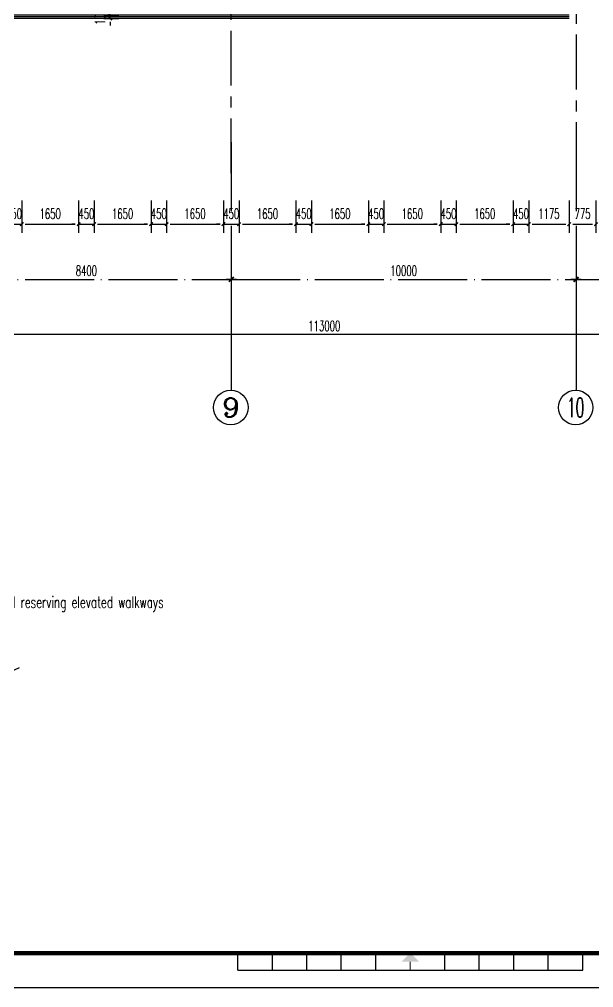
# Model space of a CAD drawing. Extents: x 824790 to 994147, y 4290613 to 4374713.
# Drawn here: x 887766 to 904418, y 4290613 to 4318671 of the extents above; entities that cross this region are included whole.
import ezdxf
from ezdxf.enums import TextEntityAlignment as Align

# ---------------------------------------------------------------- set-up
doc = ezdxf.new("R2010")
doc.units = 0
doc.header["$LTSCALE"] = 1000
doc.header["$MEASUREMENT"] = 0
for name, pattern in [('ACAD_ISO08W100', [36, 24, -3, 6, -3]), ('CENTER', [50.8, 31.75, -6.35, 6.35, -6.35]), ('DASHED', [0.75, 0.5, -0.25]), ('DOTE', [2.42, 2, -0.2, 0.02, -0.2])]:
    doc.linetypes.add(name, pattern=pattern)
doc.layers.get('0').update_dxf_attribs({"color": 255, "linetype": 'CONTINUOUS'})
for name, color, linetype in [('A-AXIS', 3, 'CONTINUOUS'), ('A-AXIS-TEXT', 7, 'CONTINUOUS'), ('A-DIM', 201, 'CONTINUOUS'), ('A-DOTE', 8, 'ACAD_ISO08W100'), ('A-LINE', 254, 'CONTINUOUS'), ('A_DIM_EX1', 171, 'CONTINUOUS'), ('AXIS_TEXT', 7, 'CONTINUOUS'), ('DOTE', 17, 'DOTE'), ('fa-1', 163, 'CONTINUOUS'), ('PUB_TEXT', 7, 'CONTINUOUS'), ('交通流线', 40, 'DASHED'), ('图框', 7, 'CONTINUOUS')]:
    doc.layers.add(name, color=color, linetype=linetype)
doc.styles.add('COMPLEX', font='COMPLEX')
doc.styles.add('DIM_FONT', font='SIMPLEX.shx', dxfattribs={"width": 0.6, "bigfont": 'GBCBIG.shx'})
doc.styles.add('TONGJI-FONT', font='simplex.shx')
doc.dimstyles.new('DIM100', dxfattribs={"dimscale": 100, "dimtxt": 3, "dimasz": 0.01, "dimexe": 1, "dimexo": 1, "dimgap": 1, "dimtad": 1, "dimdec": 0, "dimtxsty": 'DIM_FONT', "dimblk1": 'h-_DIMX', "dimblk2": 'h-_DIMX', "dimsah": 1, "dimcen": 0.01, "dimclrd": 256, "dimclre": 256, "dimclrt": 7, "dimadec": 3, "dimazin": 3, "dimtfac": 1, "dimtdec": 0, "dimtix": 1, "dimtmove": 2, "dimatfit": 3, "dimldrblk": 'h-_DIMX', "dimtzin": 5, "dimarcsym": 0})
doc.dimstyles.new('DIMN', dxfattribs={"dimtxt": 300, "dimasz": 100, "dimexe": 250, "dimexo": 300, "dimgap": 150, "dimtad": 1, "dimdec": 0, "dimtxsty": 'DIM_FONT', "dimblk": 'h-_ArchTick', "dimcen": 2.5, "dimclrt": 7, "dimazin": 2, "dimtfac": 1, "dimtdec": 0, "dimtix": 1, "dimtmove": 2, "dimatfit": 3, "dimarcsym": 0})

# ---------------------------------------------------------------- blocks, each defined once
blk = doc.blocks.new('h-_DIMX')
blk.add_line((-150, 0), (150, 0))
at = {"const_width": 50}
blk.add_lwpolyline([(-70, -70), (70, 70)], dxfattribs=at)
blk = doc.blocks.new('*D74')
at = {"layer": 'A-AXIS', "lineweight": -2, "transparency": 16777216}
for p, q in [((-2600529, -1783515), (-2600529, -1788988)), ((-2487529, -1783515), (-2487529, -1788988)), ((-2487530, -1788888), (-2600528, -1788888))]:
    blk.add_line(p, q, dxfattribs=at)
at = {"layer": 'A-AXIS', "lineweight": -2, "transparency": 16777216, "rotation": 180}
blk.add_blockref('h-_DIMX', (-2600529, -1788888), dxfattribs=at)
at = {"layer": 'A-AXIS', "lineweight": -2, "transparency": 16777216}
blk.add_blockref('h-_DIMX', (-2487529, -1788888), dxfattribs=at)
at = {"layer": 'A-AXIS', "color": 7, "transparency": 16777216, "insert": (-2544029, -1788638), "char_height": 300, "attachment_point": 5, "style": 'DIM_FONT'}
blk.add_mtext('\\A1;113000', dxfattribs=at)
blk = doc.blocks.new('h-_AXISO')
blk.add_circle((0, 0), 0.5)
at = {"layer": 'A-AXIS-TEXT', "style": 'COMPLEX', "width": 1.041667}
blk.add_attdef('A', text='', height=0.56, dxfattribs=at).set_placement((-0.25, -0.28), (0.25, -0.28), align=Align.FIT)
blk = doc.blocks.new('h-轴号横')
at = {"layer": 'DOTE', "linetype": 'ACAD_ISO08W100'}
for p, q in [((-2536561, -1920710), (-2536561, -1925254)), ((-2546561, -1921498), (-2546561, -1925252))]:
    blk.add_line(p, q, dxfattribs=at)
at = {"layer": 'A-AXIS'}
ref = blk.add_blockref('h-_AXISO', (-2546574, -1925758), dxfattribs=dict(at, xscale=1000, yscale=1000, zscale=1000, rotation=180))
ref.add_attrib('A', '9', dxfattribs={"layer": 'AXIS_TEXT', "height": 560, "style": 'COMPLEX', "width": 1.339286}).set_placement((-2546824, -1926038), (-2546324, -1926038), align=Align.FIT)
ref = blk.add_blockref('h-_AXISO', (-2536574, -1925758), dxfattribs=dict(at, xscale=1000, yscale=1000, zscale=1000, rotation=180))
ref.add_attrib('A', '10', dxfattribs={"layer": 'AXIS_TEXT', "height": 560, "style": 'COMPLEX', "width": 0.646552}).set_placement((-2536824, -1926038), (-2536324, -1926038), align=Align.FIT)
blk = doc.blocks.new('h-1')
at = {"layer": '图框'}
for p, q in [((1368.87, -436.65), (1368.87, -431.65)), ((1378.87, -436.65), (1378.87, -431.65)), ((1388.87, -436.65), (1388.87, -431.65)), ((1398.87, -436.65), (1398.87, -431.65)), ((1408.87, -436.65), (1408.87, -431.65)), ((1428.87, -436.65), (1428.87, -431.65)), ((1438.87, -436.65), (1438.87, -431.65)), ((1448.87, -436.65), (1448.87, -431.65)), ((1458.87, -436.65), (1458.87, -431.65)), ((1468.87, -436.65), (1468.87, -431.65)), ((1368.87, -436.65), (1468.87, -436.65)), ((675.75, -441.7), (2162, -441.7))]:
    blk.add_line(p, q, dxfattribs=at)
at = {"layer": '图框', "const_width": 1.2}
blk.add_lwpolyline([(2152, -431.7), (2152, 389.3), (700.75, 389.3), (700.75, -431.7)], close=True, dxfattribs=at)
at = {"layer": '图框', "const_width": 0.3}
blk.add_lwpolyline([(1418.87, -434.15), (1418.87, -436.65)], dxfattribs=at)
at = {"layer": '图框'}
blk.add_solid([(1421.37, -434.15), (1416.37, -434.15), (1418.87, -431.65)], dxfattribs=at)
blk = doc.blocks.new('h-srgr')
at = {"layer": 'A-LINE', "color": 1}
for p, q in [((576511, 4320795), (576511, 4295286)), ((602311, 4320295), (583311, 4320295)), ((602311, 4318695), (583311, 4318695))]:
    blk.add_line(p, q, dxfattribs=at)
at = {"layer": 'A-LINE', "color": 1, "extrusion": (0, 0, -1)}
for p, q in [((583311, 4320295), (583311, 4320795)), ((583311, 4298457), (583311, 4318695))]:
    blk.add_line(p, q, dxfattribs=at)
at = {"layer": 'A-LINE'}
blk.add_lwpolyline([(586359, 4299878), (580821, 4297296), (580857, 4296653), (580078, 4297663), (580148, 4296982), (574211, 4294214)], dxfattribs=at)
at = {"layer": 'fa-1'}
for p, q in [((576561, 4320795), (576561, 4295310)), ((576611, 4320795), (576611, 4295333)), ((602311, 4320195), (583211, 4320195)), ((602311, 4320245), (583261, 4320245)), ((602311, 4318795), (583211, 4318795)), ((602311, 4318745), (583261, 4318745))]:
    blk.add_line(p, q, dxfattribs=at)
at = {"layer": 'fa-1', "extrusion": (0, 0, -1)}
for p, q in [((583211, 4320195), (583211, 4320795)), ((583261, 4320245), (583261, 4320795)), ((583211, 4298410), (583211, 4318795)), ((583261, 4298434), (583261, 4318745))]:
    blk.add_line(p, q, dxfattribs=at)
blk = doc.blocks.new('h-_ArchTick')
at = {"color": 0, "linetype": 'ByBlock', "const_width": 0.4}
blk.add_lwpolyline([(-0.5, -0.5), (0.5, 0.5)], dxfattribs=at)
blk = doc.blocks.new('*D487')
at = {"layer": 'A-DIM', "color": 0, "lineweight": -2, "transparency": 16777216}
for p, q in [((903710, 4313426), (903710, 4312487)), ((904485, 4313426), (904485, 4312487)), ((903810, 4312737), (904385, 4312737))]:
    blk.add_line(p, q, dxfattribs=at)
at = {"layer": 'A-DIM', "color": 0, "lineweight": -2, "transparency": 16777216, "xscale": 100, "yscale": 100, "zscale": 100, "rotation": 180}
blk.add_blockref('h-_ArchTick', (903710, 4312737), dxfattribs=at)
at = {"layer": 'A-DIM', "color": 0, "lineweight": -2, "transparency": 16777216, "xscale": 100, "yscale": 100, "zscale": 100}
blk.add_blockref('h-_ArchTick', (904485, 4312737), dxfattribs=at)
at = {"layer": 'A-DIM', "color": 7, "transparency": 16777216, "insert": (904097, 4313037), "char_height": 300, "attachment_point": 5, "style": 'DIM_FONT'}
blk.add_mtext('\\A1;775', dxfattribs=at)
blk = doc.blocks.new('*D488')
at = {"layer": 'A-DIM', "color": 0, "lineweight": -2, "transparency": 16777216}
for p, q in [((902535, 4313426), (902535, 4312487)), ((903710, 4313426), (903710, 4312487)), ((902635, 4312737), (903610, 4312737))]:
    blk.add_line(p, q, dxfattribs=at)
at = {"layer": 'A-DIM', "color": 0, "lineweight": -2, "transparency": 16777216, "xscale": 100, "yscale": 100, "zscale": 100, "rotation": 180}
blk.add_blockref('h-_ArchTick', (902535, 4312737), dxfattribs=at)
at = {"layer": 'A-DIM', "color": 0, "lineweight": -2, "transparency": 16777216, "xscale": 100, "yscale": 100, "zscale": 100}
blk.add_blockref('h-_ArchTick', (903710, 4312737), dxfattribs=at)
at = {"layer": 'A-DIM', "color": 7, "transparency": 16777216, "insert": (903122, 4313037), "char_height": 300, "attachment_point": 5, "style": 'DIM_FONT'}
blk.add_mtext('\\A1;1175', dxfattribs=at)
blk = doc.blocks.new('*D489')
at = {"layer": 'A-DIM', "color": 0, "lineweight": -2, "transparency": 16777216}
for p, q in [((902085, 4313426), (902085, 4312487)), ((902535, 4313426), (902535, 4312487)), ((901985, 4312737), (901885, 4312737)), ((902085, 4312737), (902535, 4312737)), ((902635, 4312737), (902735, 4312737))]:
    blk.add_line(p, q, dxfattribs=at)
at = {"layer": 'A-DIM', "color": 0, "lineweight": -2, "transparency": 16777216, "xscale": 100, "yscale": 100, "zscale": 100}
blk.add_blockref('h-_ArchTick', (902085, 4312737), dxfattribs=at)
at = {"layer": 'A-DIM', "color": 0, "lineweight": -2, "transparency": 16777216, "xscale": 100, "yscale": 100, "zscale": 100, "rotation": 180}
blk.add_blockref('h-_ArchTick', (902535, 4312737), dxfattribs=at)
at = {"layer": 'A-DIM', "color": 7, "transparency": 16777216, "insert": (902310, 4313037), "char_height": 300, "attachment_point": 5, "style": 'DIM_FONT'}
blk.add_mtext('\\A1;450', dxfattribs=at)
blk = doc.blocks.new('*D490')
at = {"layer": 'A-DIM', "color": 0, "lineweight": -2, "transparency": 16777216}
for p, q in [((900435, 4313426), (900435, 4312487)), ((902085, 4313426), (902085, 4312487)), ((900535, 4312737), (901985, 4312737))]:
    blk.add_line(p, q, dxfattribs=at)
at = {"layer": 'A-DIM', "color": 0, "lineweight": -2, "transparency": 16777216, "xscale": 100, "yscale": 100, "zscale": 100, "rotation": 180}
blk.add_blockref('h-_ArchTick', (900435, 4312737), dxfattribs=at)
at = {"layer": 'A-DIM', "color": 0, "lineweight": -2, "transparency": 16777216, "xscale": 100, "yscale": 100, "zscale": 100}
blk.add_blockref('h-_ArchTick', (902085, 4312737), dxfattribs=at)
at = {"layer": 'A-DIM', "color": 7, "transparency": 16777216, "insert": (901260, 4313037), "char_height": 300, "attachment_point": 5, "style": 'DIM_FONT'}
blk.add_mtext('\\A1;1650', dxfattribs=at)
blk = doc.blocks.new('*D491')
at = {"layer": 'A-DIM', "color": 0, "lineweight": -2, "transparency": 16777216}
for p, q in [((899985, 4313426), (899985, 4312487)), ((900435, 4313426), (900435, 4312487)), ((899885, 4312737), (899785, 4312737)), ((899985, 4312737), (900435, 4312737)), ((900535, 4312737), (900635, 4312737))]:
    blk.add_line(p, q, dxfattribs=at)
at = {"layer": 'A-DIM', "color": 0, "lineweight": -2, "transparency": 16777216, "xscale": 100, "yscale": 100, "zscale": 100}
blk.add_blockref('h-_ArchTick', (899985, 4312737), dxfattribs=at)
at = {"layer": 'A-DIM', "color": 0, "lineweight": -2, "transparency": 16777216, "xscale": 100, "yscale": 100, "zscale": 100, "rotation": 180}
blk.add_blockref('h-_ArchTick', (900435, 4312737), dxfattribs=at)
at = {"layer": 'A-DIM', "color": 7, "transparency": 16777216, "insert": (900210, 4313037), "char_height": 300, "attachment_point": 5, "style": 'DIM_FONT'}
blk.add_mtext('\\A1;450', dxfattribs=at)
blk = doc.blocks.new('*D492')
at = {"layer": 'A-DIM', "color": 0, "lineweight": -2, "transparency": 16777216}
for p, q in [((898335, 4313426), (898335, 4312487)), ((899985, 4313426), (899985, 4312487)), ((898435, 4312737), (899885, 4312737))]:
    blk.add_line(p, q, dxfattribs=at)
at = {"layer": 'A-DIM', "color": 0, "lineweight": -2, "transparency": 16777216, "xscale": 100, "yscale": 100, "zscale": 100, "rotation": 180}
blk.add_blockref('h-_ArchTick', (898335, 4312737), dxfattribs=at)
at = {"layer": 'A-DIM', "color": 0, "lineweight": -2, "transparency": 16777216, "xscale": 100, "yscale": 100, "zscale": 100}
blk.add_blockref('h-_ArchTick', (899985, 4312737), dxfattribs=at)
at = {"layer": 'A-DIM', "color": 7, "transparency": 16777216, "insert": (899160, 4313037), "char_height": 300, "attachment_point": 5, "style": 'DIM_FONT'}
blk.add_mtext('\\A1;1650', dxfattribs=at)
blk = doc.blocks.new('*D493')
at = {"layer": 'A-DIM', "color": 0, "lineweight": -2, "transparency": 16777216}
for p, q in [((897885, 4313426), (897885, 4312487)), ((898335, 4313426), (898335, 4312487)), ((897785, 4312737), (897685, 4312737)), ((897885, 4312737), (898335, 4312737)), ((898435, 4312737), (898535, 4312737))]:
    blk.add_line(p, q, dxfattribs=at)
at = {"layer": 'A-DIM', "color": 0, "lineweight": -2, "transparency": 16777216, "xscale": 100, "yscale": 100, "zscale": 100}
blk.add_blockref('h-_ArchTick', (897885, 4312737), dxfattribs=at)
at = {"layer": 'A-DIM', "color": 0, "lineweight": -2, "transparency": 16777216, "xscale": 100, "yscale": 100, "zscale": 100, "rotation": 180}
blk.add_blockref('h-_ArchTick', (898335, 4312737), dxfattribs=at)
at = {"layer": 'A-DIM', "color": 7, "transparency": 16777216, "insert": (898110, 4313037), "char_height": 300, "attachment_point": 5, "style": 'DIM_FONT'}
blk.add_mtext('\\A1;450', dxfattribs=at)
blk = doc.blocks.new('*D494')
at = {"layer": 'A-DIM', "color": 0, "lineweight": -2, "transparency": 16777216}
for p, q in [((896235, 4313426), (896235, 4312487)), ((897885, 4313426), (897885, 4312487)), ((896335, 4312737), (897785, 4312737))]:
    blk.add_line(p, q, dxfattribs=at)
at = {"layer": 'A-DIM', "color": 0, "lineweight": -2, "transparency": 16777216, "xscale": 100, "yscale": 100, "zscale": 100, "rotation": 180}
blk.add_blockref('h-_ArchTick', (896235, 4312737), dxfattribs=at)
at = {"layer": 'A-DIM', "color": 0, "lineweight": -2, "transparency": 16777216, "xscale": 100, "yscale": 100, "zscale": 100}
blk.add_blockref('h-_ArchTick', (897885, 4312737), dxfattribs=at)
at = {"layer": 'A-DIM', "color": 7, "transparency": 16777216, "insert": (897060, 4313037), "char_height": 300, "attachment_point": 5, "style": 'DIM_FONT'}
blk.add_mtext('\\A1;1650', dxfattribs=at)
blk = doc.blocks.new('*D495')
at = {"layer": 'A-DIM', "color": 0, "lineweight": -2, "transparency": 16777216}
for p, q in [((895785, 4313426), (895785, 4312487)), ((896235, 4313426), (896235, 4312487)), ((895685, 4312737), (895585, 4312737)), ((895785, 4312737), (896235, 4312737)), ((896335, 4312737), (896435, 4312737))]:
    blk.add_line(p, q, dxfattribs=at)
at = {"layer": 'A-DIM', "color": 0, "lineweight": -2, "transparency": 16777216, "xscale": 100, "yscale": 100, "zscale": 100}
blk.add_blockref('h-_ArchTick', (895785, 4312737), dxfattribs=at)
at = {"layer": 'A-DIM', "color": 0, "lineweight": -2, "transparency": 16777216, "xscale": 100, "yscale": 100, "zscale": 100, "rotation": 180}
blk.add_blockref('h-_ArchTick', (896235, 4312737), dxfattribs=at)
at = {"layer": 'A-DIM', "color": 7, "transparency": 16777216, "insert": (896010, 4313037), "char_height": 300, "attachment_point": 5, "style": 'DIM_FONT'}
blk.add_mtext('\\A1;450', dxfattribs=at)
blk = doc.blocks.new('*D496')
at = {"layer": 'A-DIM', "color": 0, "lineweight": -2, "transparency": 16777216}
for p, q in [((894135, 4313426), (894135, 4312487)), ((895785, 4313426), (895785, 4312487)), ((894235, 4312737), (895685, 4312737))]:
    blk.add_line(p, q, dxfattribs=at)
at = {"layer": 'A-DIM', "color": 0, "lineweight": -2, "transparency": 16777216, "xscale": 100, "yscale": 100, "zscale": 100, "rotation": 180}
blk.add_blockref('h-_ArchTick', (894135, 4312737), dxfattribs=at)
at = {"layer": 'A-DIM', "color": 0, "lineweight": -2, "transparency": 16777216, "xscale": 100, "yscale": 100, "zscale": 100}
blk.add_blockref('h-_ArchTick', (895785, 4312737), dxfattribs=at)
at = {"layer": 'A-DIM', "color": 7, "transparency": 16777216, "insert": (894960, 4313037), "char_height": 300, "attachment_point": 5, "style": 'DIM_FONT'}
blk.add_mtext('\\A1;1650', dxfattribs=at)
blk = doc.blocks.new('*D497')
at = {"layer": 'A-DIM', "color": 0, "lineweight": -2, "transparency": 16777216}
for p, q in [((893685, 4313426), (893685, 4312487)), ((894135, 4313426), (894135, 4312487)), ((893585, 4312737), (893485, 4312737)), ((893685, 4312737), (894135, 4312737)), ((894235, 4312737), (894335, 4312737))]:
    blk.add_line(p, q, dxfattribs=at)
at = {"layer": 'A-DIM', "color": 0, "lineweight": -2, "transparency": 16777216, "xscale": 100, "yscale": 100, "zscale": 100}
blk.add_blockref('h-_ArchTick', (893685, 4312737), dxfattribs=at)
at = {"layer": 'A-DIM', "color": 0, "lineweight": -2, "transparency": 16777216, "xscale": 100, "yscale": 100, "zscale": 100, "rotation": 180}
blk.add_blockref('h-_ArchTick', (894135, 4312737), dxfattribs=at)
at = {"layer": 'A-DIM', "color": 7, "transparency": 16777216, "insert": (893910, 4313037), "char_height": 300, "attachment_point": 5, "style": 'DIM_FONT'}
blk.add_mtext('\\A1;450', dxfattribs=at)
blk = doc.blocks.new('*D498')
at = {"layer": 'A-DIM', "color": 0, "lineweight": -2, "transparency": 16777216}
for p, q in [((892035, 4313426), (892035, 4312487)), ((893685, 4313426), (893685, 4312487)), ((892135, 4312737), (893585, 4312737))]:
    blk.add_line(p, q, dxfattribs=at)
at = {"layer": 'A-DIM', "color": 0, "lineweight": -2, "transparency": 16777216, "xscale": 100, "yscale": 100, "zscale": 100, "rotation": 180}
blk.add_blockref('h-_ArchTick', (892035, 4312737), dxfattribs=at)
at = {"layer": 'A-DIM', "color": 0, "lineweight": -2, "transparency": 16777216, "xscale": 100, "yscale": 100, "zscale": 100}
blk.add_blockref('h-_ArchTick', (893685, 4312737), dxfattribs=at)
at = {"layer": 'A-DIM', "color": 7, "transparency": 16777216, "insert": (892860, 4313037), "char_height": 300, "attachment_point": 5, "style": 'DIM_FONT'}
blk.add_mtext('\\A1;1650', dxfattribs=at)
blk = doc.blocks.new('*D499')
at = {"layer": 'A-DIM', "color": 0, "lineweight": -2, "transparency": 16777216}
for p, q in [((891585, 4313426), (891585, 4312487)), ((892035, 4313426), (892035, 4312487)), ((891485, 4312737), (891385, 4312737)), ((891585, 4312737), (892035, 4312737)), ((892135, 4312737), (892235, 4312737))]:
    blk.add_line(p, q, dxfattribs=at)
at = {"layer": 'A-DIM', "color": 0, "lineweight": -2, "transparency": 16777216, "xscale": 100, "yscale": 100, "zscale": 100}
blk.add_blockref('h-_ArchTick', (891585, 4312737), dxfattribs=at)
at = {"layer": 'A-DIM', "color": 0, "lineweight": -2, "transparency": 16777216, "xscale": 100, "yscale": 100, "zscale": 100, "rotation": 180}
blk.add_blockref('h-_ArchTick', (892035, 4312737), dxfattribs=at)
at = {"layer": 'A-DIM', "color": 7, "transparency": 16777216, "insert": (891810, 4313037), "char_height": 300, "attachment_point": 5, "style": 'DIM_FONT'}
blk.add_mtext('\\A1;450', dxfattribs=at)
blk = doc.blocks.new('*D500')
at = {"layer": 'A-DIM', "color": 0, "lineweight": -2, "transparency": 16777216}
for p, q in [((889935, 4313426), (889935, 4312487)), ((891585, 4313426), (891585, 4312487)), ((890035, 4312737), (891485, 4312737))]:
    blk.add_line(p, q, dxfattribs=at)
at = {"layer": 'A-DIM', "color": 0, "lineweight": -2, "transparency": 16777216, "xscale": 100, "yscale": 100, "zscale": 100, "rotation": 180}
blk.add_blockref('h-_ArchTick', (889935, 4312737), dxfattribs=at)
at = {"layer": 'A-DIM', "color": 0, "lineweight": -2, "transparency": 16777216, "xscale": 100, "yscale": 100, "zscale": 100}
blk.add_blockref('h-_ArchTick', (891585, 4312737), dxfattribs=at)
at = {"layer": 'A-DIM', "color": 7, "transparency": 16777216, "insert": (890760, 4313037), "char_height": 300, "attachment_point": 5, "style": 'DIM_FONT'}
blk.add_mtext('\\A1;1650', dxfattribs=at)
blk = doc.blocks.new('*D501')
at = {"layer": 'A-DIM', "color": 0, "lineweight": -2, "transparency": 16777216}
for p, q in [((889485, 4313426), (889485, 4312487)), ((889935, 4313426), (889935, 4312487)), ((889385, 4312737), (889285, 4312737)), ((889485, 4312737), (889935, 4312737)), ((890035, 4312737), (890135, 4312737))]:
    blk.add_line(p, q, dxfattribs=at)
at = {"layer": 'A-DIM', "color": 0, "lineweight": -2, "transparency": 16777216, "xscale": 100, "yscale": 100, "zscale": 100}
blk.add_blockref('h-_ArchTick', (889485, 4312737), dxfattribs=at)
at = {"layer": 'A-DIM', "color": 0, "lineweight": -2, "transparency": 16777216, "xscale": 100, "yscale": 100, "zscale": 100, "rotation": 180}
blk.add_blockref('h-_ArchTick', (889935, 4312737), dxfattribs=at)
at = {"layer": 'A-DIM', "color": 7, "transparency": 16777216, "insert": (889710, 4313037), "char_height": 300, "attachment_point": 5, "style": 'DIM_FONT'}
blk.add_mtext('\\A1;450', dxfattribs=at)
blk = doc.blocks.new('*D502')
at = {"layer": 'A-DIM', "color": 0, "lineweight": -2, "transparency": 16777216}
for p, q in [((887835, 4313426), (887835, 4312487)), ((889485, 4313426), (889485, 4312487)), ((887935, 4312737), (889385, 4312737))]:
    blk.add_line(p, q, dxfattribs=at)
at = {"layer": 'A-DIM', "color": 0, "lineweight": -2, "transparency": 16777216, "xscale": 100, "yscale": 100, "zscale": 100, "rotation": 180}
blk.add_blockref('h-_ArchTick', (887835, 4312737), dxfattribs=at)
at = {"layer": 'A-DIM', "color": 0, "lineweight": -2, "transparency": 16777216, "xscale": 100, "yscale": 100, "zscale": 100}
blk.add_blockref('h-_ArchTick', (889485, 4312737), dxfattribs=at)
at = {"layer": 'A-DIM', "color": 7, "transparency": 16777216, "insert": (888660, 4313037), "char_height": 300, "attachment_point": 5, "style": 'DIM_FONT'}
blk.add_mtext('\\A1;1650', dxfattribs=at)
blk = doc.blocks.new('*D503')
at = {"layer": 'A-DIM', "color": 0, "lineweight": -2, "transparency": 16777216}
for p, q in [((887385, 4313426), (887385, 4312487)), ((887835, 4313426), (887835, 4312487)), ((887285, 4312737), (887185, 4312737)), ((887385, 4312737), (887835, 4312737)), ((887935, 4312737), (888035, 4312737))]:
    blk.add_line(p, q, dxfattribs=at)
at = {"layer": 'A-DIM', "color": 0, "lineweight": -2, "transparency": 16777216, "xscale": 100, "yscale": 100, "zscale": 100}
blk.add_blockref('h-_ArchTick', (887385, 4312737), dxfattribs=at)
at = {"layer": 'A-DIM', "color": 0, "lineweight": -2, "transparency": 16777216, "xscale": 100, "yscale": 100, "zscale": 100, "rotation": 180}
blk.add_blockref('h-_ArchTick', (887835, 4312737), dxfattribs=at)
at = {"layer": 'A-DIM', "color": 7, "transparency": 16777216, "insert": (887610, 4313037), "char_height": 300, "attachment_point": 5, "style": 'DIM_FONT'}
blk.add_mtext('\\A1;450', dxfattribs=at)
blk = doc.blocks.new('*D658')
at = {"layer": 'A-DIM', "color": 0, "lineweight": -2, "transparency": 16777216}
for p, q in [((890401, 4318895), (890401, 4318995)), ((890211, 4318795), (890651, 4318795)), ((890211, 4318695), (890651, 4318695)), ((890401, 4318695), (890401, 4318795)), ((890401, 4318595), (890401, 4318495))]:
    blk.add_line(p, q, dxfattribs=at)
at = {"layer": 'A-DIM', "color": 0, "lineweight": -2, "transparency": 16777216, "xscale": 100, "yscale": 100, "zscale": 100}
for p, rotation in [((890401, 4318795), 270), ((890401, 4318695), 90)]:
    blk.add_blockref('h-_ArchTick', p, dxfattribs=dict(at, rotation=rotation))
at = {"layer": 'A-DIM', "color": 7, "transparency": 16777216, "insert": (890102, 4318745), "char_height": 300, "attachment_point": 5, "rotation": 90, "style": 'DIM_FONT'}
blk.add_mtext('\\A1;100', dxfattribs=at)
blk = doc.blocks.new('h-wrt')
at = {"layer": 'A-DOTE', "linetype": 'CENTER', "ltscale": 0.05}
for p, q in [((-2546728.9, -1784214.6), (-2546728.9, -1744636.2)), ((-2536728.9, -1744636.2), (-2536728.9, -1784214.6))]:
    blk.add_line(p, q, dxfattribs=at)
at = {"layer": 'A_DIM_EX1'}
blk.add_blockref('h-轴号横', (-168.1, 134757.2), dxfattribs=at)
at = {"layer": 'A-AXIS'}
for base, p1, p2 in [((-2546728.9, -1787287.5), (-2555128.9, -1783214.6), (-2546728.9, -1783214.6)), ((-2536728.8, -1787287.5), (-2546728.9, -1783214.6), (-2536728.8, -1783214.6)), ((-2532328.8, -1787287.5), (-2536728.8, -1783214.6), (-2532328.8, -1783214.6))]:
    blk.add_linear_dim(base=base, p1=p1, p2=p2, dimstyle='DIM100', dxfattribs=at).render()
dim = blk.add_linear_dim(base=(-2600528.9, -1788887.5), p1=(-2487528.9, -1783414.6), p2=(-2600528.9, -1783414.6), dimstyle='DIM100', dxfattribs=at)
dim.commit()
dim.dimension.update_dxf_attribs({"geometry": '*D74', "text_midpoint": (-2544028.9, -1788637.5)})

msp = doc.modelspace()

# ---------------------------------------------------------------- block references
at = {"layer": 'DOTE'}
msp.add_blockref('h-wrt', (3440638.8, 6098424.3), dxfattribs=at)
at = {"layer": '交通流线'}
msp.add_blockref('h-srgr', (301399, 0), dxfattribs=at)
at = {"layer": '图框', "xscale": 100, "yscale": 100, "zscale": 100}
msp.add_blockref('h-1', (757214.8, 4334782.9), dxfattribs=at)

# ---------------------------------------------------------------- texts
at = {"layer": 'PUB_TEXT', "style": 'TONGJI-FONT', "width": 0.65}
msp.add_text('Planning and reserving elevated walkways', height=337.589, dxfattribs=at).set_placement((885722.9, 4301613.7))

# ---------------------------------------------------------------- dimensions: what is measured, and where the dimension line sits
at = {"layer": 'A-DIM'}
dim = msp.add_linear_dim(base=(890400.6, 4318795.4), p1=(889910.7, 4318695.4), p2=(889910.7, 4318795.4), angle=90, dimstyle='DIMN', dxfattribs=at)
dim.commit()
dim.dimension.update_dxf_attribs({"geometry": '*D658', "text_midpoint": (890102, 4318745.4), "dimtype": 129})
for p1, p2, picture, middle in [((887384.9, 4313725.9), (887834.9, 4313725.9), '*D503', (887609.9, 4313036.8)), ((887834.9, 4313725.9), (889484.9, 4313725.9), '*D502', (888659.9, 4313036.8)), ((889484.9, 4313725.9), (889934.9, 4313725.9), '*D501', (889709.9, 4313036.8)), ((889934.9, 4313725.9), (891584.9, 4313725.9), '*D500', (890759.9, 4313036.8)), ((891584.9, 4313725.9), (892034.9, 4313725.9), '*D499', (891809.9, 4313036.8)), ((892034.9, 4313725.9), (893684.9, 4313725.9), '*D498', (892859.9, 4313036.8)), ((893684.9, 4313725.9), (894134.9, 4313725.9), '*D497', (893909.9, 4313036.8)), ((894134.9, 4313725.9), (895784.9, 4313725.9), '*D496', (894959.9, 4313036.8)), ((895784.9, 4313725.9), (896234.9, 4313725.9), '*D495', (896009.9, 4313036.8)), ((896234.9, 4313725.9), (897884.9, 4313725.9), '*D494', (897059.9, 4313036.8)), ((897884.9, 4313725.9), (898334.9, 4313725.9), '*D493', (898109.9, 4313036.8)), ((898334.9, 4313725.9), (899984.9, 4313725.9), '*D492', (899159.9, 4313036.8)), ((899984.9, 4313725.9), (900434.9, 4313725.9), '*D491', (900209.9, 4313036.8)), ((900434.9, 4313725.9), (902084.9, 4313725.9), '*D490', (901259.9, 4313036.8)), ((902084.9, 4313725.9), (902534.9, 4313725.9), '*D489', (902309.9, 4313036.8)), ((902534.9, 4313725.9), (903709.9, 4313725.9), '*D488', (903122.4, 4313036.8)), ((903709.9, 4313725.9), (904484.9, 4313725.9), '*D487', (904097.4, 4313036.8))]:
    dim = msp.add_aligned_dim(p1=p1, p2=p2, distance=-989.1, dimstyle='DIMN', dxfattribs=at)
    dim.commit()
    dim.dimension.update_dxf_attribs({"geometry": picture, "text_midpoint": middle})

doc.saveas('drawing.dxf')
